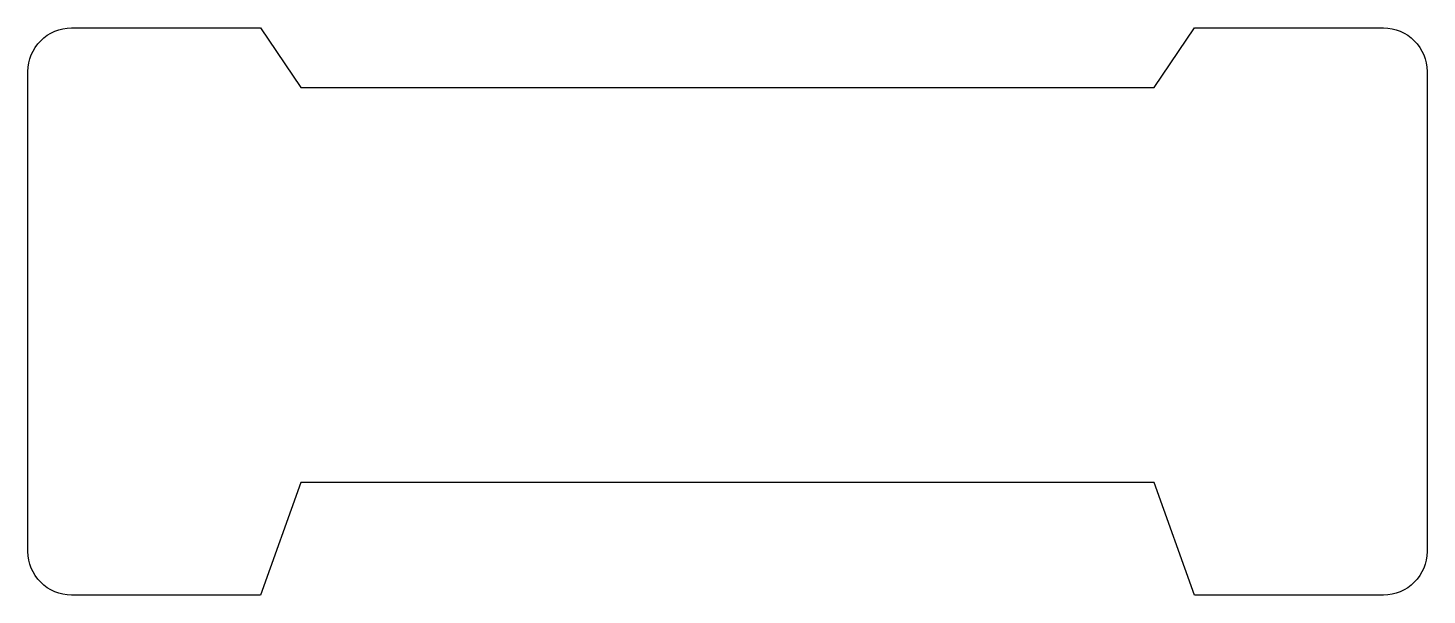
# Model space of a CAD drawing. Extents: x 0 to 869, y 0 to 352.
import ezdxf

# ---------------------------------------------------------------- set-up
doc = ezdxf.new("R2010")
doc.units = 0
doc.layers.get('0').update_dxf_attribs({"color": 2, "linetype": 'CONTINUOUS'})

msp = doc.modelspace()

# ---------------------------------------------------------------- linework, layer by layer
at = {"color": 2, "linetype": 'CONTINUOUS'}
msp.add_lwpolyline([(0, 27), (0, 325, -0.414214), (27, 352), (144.5, 352), (169.5, 315, 1), (169.5, 315), (699.5, 315, 1), (699.5, 315), (724.5, 352), (842, 352, -0.414214), (869, 325), (869, 27, -0.414214), (842, 0), (724.5, 0), (699.5, 69.85, 1), (699.5, 69.85), (169.5, 69.85, 1), (169.5, 69.85), (144.5, 0), (27, 0, -0.414214)], format="xyb", close=True, dxfattribs=at)

doc.saveas('drawing.dxf')
